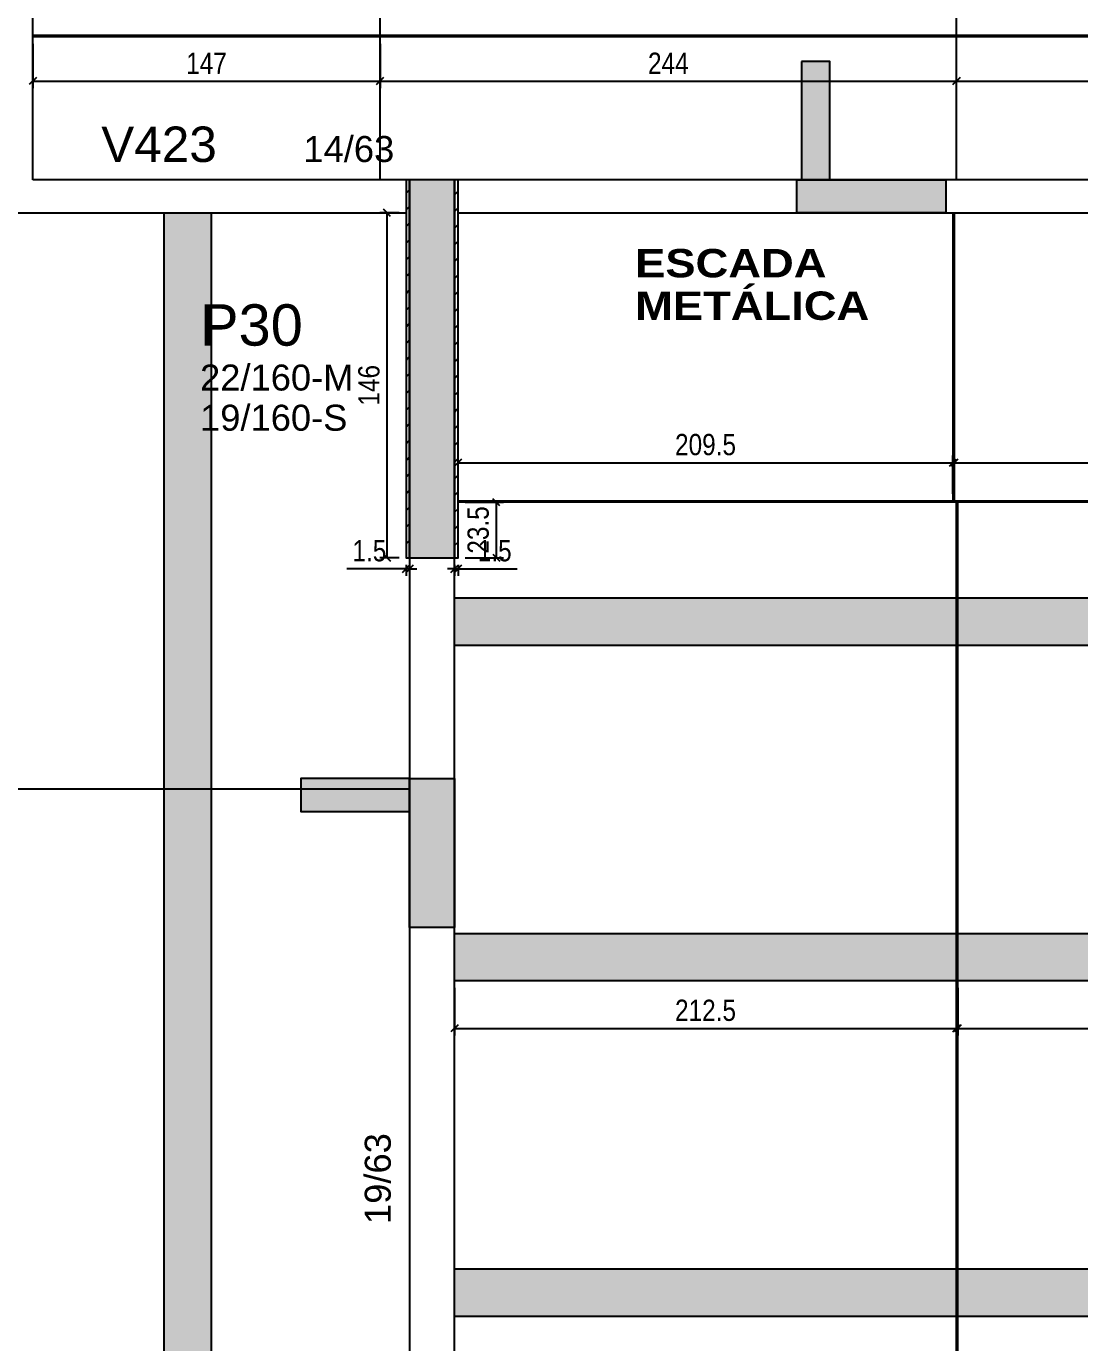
# Model space of a CAD drawing. Extents: x 3022 to 8661, y -614 to 3008.
# Drawn here: x 4312 to 4758, y 719 to 1276 of the extents above; entities that cross this region are included whole.
import ezdxf

# ---------------------------------------------------------------- set-up
doc = ezdxf.new("R2010")
doc.units = 0
doc.header["$PDMODE"] = 34
for name, color, linetype in [('COTA', 241, 'Continuous'), ('MTH-DIM-PILAR', 3, 'Continuous'), ('MTH-DIM-VIGA', 3, 'Continuous'), ('MTH-FACE-VIGA', 7, 'Continuous'), ('MTH-LINHA-SEÇÃO', 16, 'Continuous'), ('MTH-PILAR-SEGUE', 5, 'Continuous'), ('MTH-SOMBRA21', 150, 'Continuous'), ('MTH-SOMBRA25', 253, 'Continuous'), ('MTH-TIT1-PILAR', 5, 'Continuous'), ('MTH-TIT1-VIGA', 5, 'Continuous'), ('MTH-TXT-NEGRITO', 5, 'Continuous'), ('Painéis', 200, 'Continuous')]:
    doc.layers.add(name, color=color, linetype=linetype)
doc.layers.add('Hachura', color=251, linetype='Continuous', lineweight=9)
doc.styles.add('COTA TECNICA-50', font='techl___.ttf', dxfattribs={"height": 9})
doc.styles.add('TQS_ARIAL', font='arial.ttf')
doc.styles.add('TQS_ARIAL_BLACK', font='ariblk.ttf')
doc.dimstyles.new('COTA PAINEL-50', dxfattribs={"dimtxt": 9, "dimasz": 3, "dimexe": 3, "dimexo": 3, "dimgap": 3, "dimtad": 1, "dimdec": 1, "dimzin": 12, "dimdsep": 46, "dimtxsty": 'COTA TECNICA-50', "dimblk1": 'OBLIQUE', "dimblk2": 'OBLIQUE', "dimsah": 1, "dimcen": 0.9, "dimclrd": 4, "dimclre": 4, "dimclrt": 240, "dimadec": 1, "dimazin": 3, "dimtfac": 1, "dimtdec": 1, "dimtmove": 0, "dimatfit": 3, "dimfxl": 1, "dimtolj": 1, "dimtzin": 12, "dimarcsym": 0})

# ---------------------------------------------------------------- blocks, each defined once
blk = doc.blocks.new('_Oblique')
at = {"color": 0, "linetype": 'ByBlock', "lineweight": -2}
blk.add_line((-0.5, -0.5), (0.5, 0.5), dxfattribs=at)
blk = doc.blocks.new('*D154')
at = {"layer": 'COTA', "color": 4, "lineweight": -2, "transparency": 16777216}
for p, q in [((4314.58, 1268.25), (4314.58, 1249.49)), ((4461.58, 1268.25), (4461.58, 1249.49)), ((4314.58, 1252.49), (4461.58, 1252.49))]:
    blk.add_line(p, q, dxfattribs=at)
at = {"layer": 'Defpoints', "color": 0, "transparency": 16777216}
for p in [(4314.58, 1271.25), (4461.58, 1271.25), (4461.58, 1252.49)]:
    blk.add_point(p, dxfattribs=at)
at = {"layer": 'COTA', "color": 4, "lineweight": -2, "transparency": 16777216, "xscale": 3, "yscale": 3, "zscale": 3, "rotation": 180}
blk.add_blockref('_Oblique', (4314.58, 1252.49), dxfattribs=at)
at = {"layer": 'COTA', "color": 4, "lineweight": -2, "transparency": 16777216, "xscale": 3, "yscale": 3, "zscale": 3}
blk.add_blockref('_Oblique', (4461.58, 1252.49), dxfattribs=at)
at = {"layer": 'COTA', "color": 240, "transparency": 16777216, "insert": (4388.08, 1260.05), "char_height": 9, "attachment_point": 5, "style": 'COTA TECNICA-50'}
blk.add_mtext('\\A1;147', dxfattribs=at)
blk = doc.blocks.new('*D155')
at = {"layer": 'COTA', "color": 4, "lineweight": -2, "transparency": 16777216}
for p, q in [((4461.58, 1268.25), (4461.58, 1249.49)), ((4461.58, 1252.49), (4705.58, 1252.49))]:
    blk.add_line(p, q, dxfattribs=at)
at = {"layer": 'Defpoints', "color": 0, "transparency": 16777216}
for p in [(4461.58, 1271.25), (4705.58, 1252.49), (4705.58, 1252.49)]:
    blk.add_point(p, dxfattribs=at)
at = {"layer": 'COTA', "color": 4, "lineweight": -2, "transparency": 16777216, "xscale": 3, "yscale": 3, "zscale": 3, "rotation": 180}
blk.add_blockref('_Oblique', (4461.58, 1252.49), dxfattribs=at)
at = {"layer": 'COTA', "color": 4, "lineweight": -2, "transparency": 16777216, "xscale": 3, "yscale": 3, "zscale": 3}
blk.add_blockref('_Oblique', (4705.58, 1252.49), dxfattribs=at)
at = {"layer": 'COTA', "color": 240, "transparency": 16777216, "insert": (4583.58, 1260.05), "char_height": 9, "attachment_point": 5, "style": 'COTA TECNICA-50'}
blk.add_mtext('\\A1;244', dxfattribs=at)
blk = doc.blocks.new('*D156')
at = {"layer": 'COTA', "color": 4, "lineweight": -2, "transparency": 16777216}
blk.add_line((4705.58, 1252.49), (4949.58, 1252.49), dxfattribs=at)
at = {"layer": 'Defpoints', "color": 0, "transparency": 16777216}
for p in [(4705.58, 1252.49), (4949.58, 1252.49), (4949.58, 1252.49)]:
    blk.add_point(p, dxfattribs=at)
at = {"layer": 'COTA', "color": 4, "lineweight": -2, "transparency": 16777216, "xscale": 3, "yscale": 3, "zscale": 3, "rotation": 180}
blk.add_blockref('_Oblique', (4705.58, 1252.49), dxfattribs=at)
at = {"layer": 'COTA', "color": 4, "lineweight": -2, "transparency": 16777216, "xscale": 3, "yscale": 3, "zscale": 3}
blk.add_blockref('_Oblique', (4949.58, 1252.49), dxfattribs=at)
at = {"layer": 'COTA', "color": 240, "transparency": 16777216, "insert": (4827.58, 1260.05), "char_height": 9, "attachment_point": 5, "style": 'COTA TECNICA-50'}
blk.add_mtext('\\A1;244', dxfattribs=at)
blk = doc.blocks.new('*D245')
at = {"layer": 'COTA', "color": 4, "lineweight": -2, "transparency": 16777216}
for p, q in [((4493.08, 1047.75), (4493.08, 1043.07)), ((4494.58, 1047.75), (4494.58, 1043.07)), ((4493.08, 1046.07), (4490.08, 1046.07)), ((4493.08, 1046.07), (4494.58, 1046.07)), ((4494.58, 1046.07), (4519.63, 1046.07))]:
    blk.add_line(p, q, dxfattribs=at)
at = {"layer": 'Defpoints', "color": 0, "transparency": 16777216}
for p in [(4493.08, 1050.75), (4494.58, 1050.75), (4494.58, 1046.07)]:
    blk.add_point(p, dxfattribs=at)
at = {"layer": 'COTA', "color": 4, "lineweight": -2, "transparency": 16777216, "xscale": 3, "yscale": 3, "zscale": 3}
blk.add_blockref('_Oblique', (4493.08, 1046.07), dxfattribs=at)
at = {"layer": 'COTA', "color": 4, "lineweight": -2, "transparency": 16777216, "xscale": 3, "yscale": 3, "zscale": 3, "rotation": 180}
blk.add_blockref('_Oblique', (4494.58, 1046.07), dxfattribs=at)
at = {"layer": 'COTA', "color": 240, "transparency": 16777216, "insert": (4510.1, 1053.66), "char_height": 9, "attachment_point": 5, "style": 'COTA TECNICA-50'}
blk.add_mtext('\\A1;1.5', dxfattribs=at)
blk = doc.blocks.new('*D219')
at = {"layer": 'COTA', "color": 4, "lineweight": -2, "transparency": 16777216}
for p, q in [((4493.08, 868.75), (4493.08, 848.56)), ((4705.58, 868.75), (4705.58, 848.56)), ((4493.08, 851.56), (4705.58, 851.56))]:
    blk.add_line(p, q, dxfattribs=at)
at = {"layer": 'Defpoints', "color": 0, "transparency": 16777216}
for p in [(4493.08, 871.75), (4705.58, 871.75), (4705.58, 851.56)]:
    blk.add_point(p, dxfattribs=at)
at = {"layer": 'COTA', "color": 4, "lineweight": -2, "transparency": 16777216, "xscale": 3, "yscale": 3, "zscale": 3, "rotation": 180}
blk.add_blockref('_Oblique', (4493.08, 851.56), dxfattribs=at)
at = {"layer": 'COTA', "color": 4, "lineweight": -2, "transparency": 16777216, "xscale": 3, "yscale": 3, "zscale": 3}
blk.add_blockref('_Oblique', (4705.58, 851.56), dxfattribs=at)
at = {"layer": 'COTA', "color": 240, "transparency": 16777216, "insert": (4599.33, 859.15), "char_height": 9, "attachment_point": 5, "style": 'COTA TECNICA-50'}
blk.add_mtext('\\A1;212.5', dxfattribs=at)
blk = doc.blocks.new('*D217')
at = {"layer": 'COTA', "color": 4, "lineweight": -2, "transparency": 16777216}
for p, q in [((4706.08, 868.75), (4706.08, 848.56)), ((4950.08, 868.75), (4950.08, 848.56)), ((4706.08, 851.56), (4950.08, 851.56))]:
    blk.add_line(p, q, dxfattribs=at)
at = {"layer": 'Defpoints', "color": 0, "transparency": 16777216}
for p in [(4706.08, 871.75), (4950.08, 871.75), (4950.08, 851.56)]:
    blk.add_point(p, dxfattribs=at)
at = {"layer": 'COTA', "color": 4, "lineweight": -2, "transparency": 16777216, "xscale": 3, "yscale": 3, "zscale": 3, "rotation": 180}
blk.add_blockref('_Oblique', (4706.08, 851.56), dxfattribs=at)
at = {"layer": 'COTA', "color": 4, "lineweight": -2, "transparency": 16777216, "xscale": 3, "yscale": 3, "zscale": 3}
blk.add_blockref('_Oblique', (4950.08, 851.56), dxfattribs=at)
at = {"layer": 'COTA', "color": 240, "transparency": 16777216, "insert": (4828.08, 859.12), "char_height": 9, "attachment_point": 5, "style": 'COTA TECNICA-50'}
blk.add_mtext('\\A1;244', dxfattribs=at)
blk = doc.blocks.new('*D228')
at = {"layer": 'COTA', "color": 4, "lineweight": -2, "transparency": 16777216}
for p, q in [((4494.58, 1077.75), (4494.58, 1093.97)), ((4704.08, 1077.75), (4704.08, 1093.97)), ((4494.58, 1090.97), (4704.08, 1090.97))]:
    blk.add_line(p, q, dxfattribs=at)
at = {"layer": 'Defpoints', "color": 0, "transparency": 16777216}
for p in [(4704.08, 1090.97), (4494.58, 1074.75), (4704.08, 1074.75)]:
    blk.add_point(p, dxfattribs=at)
at = {"layer": 'COTA', "color": 4, "lineweight": -2, "transparency": 16777216, "xscale": 3, "yscale": 3, "zscale": 3, "rotation": 180}
blk.add_blockref('_Oblique', (4494.58, 1090.97), dxfattribs=at)
at = {"layer": 'COTA', "color": 4, "lineweight": -2, "transparency": 16777216, "xscale": 3, "yscale": 3, "zscale": 3}
blk.add_blockref('_Oblique', (4704.08, 1090.97), dxfattribs=at)
at = {"layer": 'COTA', "color": 240, "transparency": 16777216, "insert": (4599.33, 1098.59), "char_height": 9, "attachment_point": 5, "style": 'COTA TECNICA-50'}
blk.add_mtext('\\A1;209.5', dxfattribs=at)
blk = doc.blocks.new('*D226')
at = {"layer": 'COTA', "color": 4, "lineweight": -2, "transparency": 16777216}
for p, q in [((4704.58, 1077.75), (4704.58, 1093.97)), ((4948.58, 1077.75), (4948.58, 1093.97)), ((4704.58, 1090.97), (4948.58, 1090.97))]:
    blk.add_line(p, q, dxfattribs=at)
at = {"layer": 'Defpoints', "color": 0, "transparency": 16777216}
for p in [(4948.58, 1090.97), (4704.58, 1074.75), (4948.58, 1074.75)]:
    blk.add_point(p, dxfattribs=at)
at = {"layer": 'COTA', "color": 4, "lineweight": -2, "transparency": 16777216, "xscale": 3, "yscale": 3, "zscale": 3, "rotation": 180}
blk.add_blockref('_Oblique', (4704.58, 1090.97), dxfattribs=at)
at = {"layer": 'COTA', "color": 4, "lineweight": -2, "transparency": 16777216, "xscale": 3, "yscale": 3, "zscale": 3}
blk.add_blockref('_Oblique', (4948.58, 1090.97), dxfattribs=at)
at = {"layer": 'COTA', "color": 240, "transparency": 16777216, "insert": (4826.58, 1098.53), "char_height": 9, "attachment_point": 5, "style": 'COTA TECNICA-50'}
blk.add_mtext('\\A1;244', dxfattribs=at)
blk = doc.blocks.new('*D220')
at = {"layer": 'COTA', "color": 4, "lineweight": -2, "transparency": 16777216}
for p, q in [((4497.58, 1074.25), (4513.82, 1074.25)), ((4510.82, 1050.75), (4510.82, 1074.25)), ((4497.58, 1050.75), (4513.82, 1050.75))]:
    blk.add_line(p, q, dxfattribs=at)
at = {"layer": 'Defpoints', "color": 0, "transparency": 16777216}
for p in [(4494.58, 1074.25), (4510.82, 1074.25), (4494.58, 1050.75)]:
    blk.add_point(p, dxfattribs=at)
at = {"layer": 'COTA', "color": 4, "lineweight": -2, "transparency": 16777216, "xscale": 3, "yscale": 3, "zscale": 3}
for p, rotation in [((4510.82, 1074.25), 90), ((4510.82, 1050.75), 270)]:
    blk.add_blockref('_Oblique', p, dxfattribs=dict(at, rotation=rotation))
at = {"layer": 'COTA', "color": 240, "transparency": 16777216, "insert": (4503.13, 1062.5), "char_height": 9, "attachment_point": 5, "rotation": 90, "style": 'COTA TECNICA-50'}
blk.add_mtext('\\A1;23.5', dxfattribs=at)
blk = doc.blocks.new('*D253')
at = {"layer": 'COTA', "color": 4, "lineweight": -2, "transparency": 16777216}
for p, q in [((4469.58, 1196.75), (4461.47, 1196.75)), ((4464.47, 1196.75), (4464.47, 1050.75)), ((4469.58, 1050.75), (4461.47, 1050.75))]:
    blk.add_line(p, q, dxfattribs=at)
at = {"layer": 'Defpoints', "color": 0, "transparency": 16777216}
for p in [(4472.58, 1196.75), (4464.47, 1050.75), (4472.58, 1050.75)]:
    blk.add_point(p, dxfattribs=at)
at = {"layer": 'COTA', "color": 4, "lineweight": -2, "transparency": 16777216, "xscale": 3, "yscale": 3, "zscale": 3}
for p, rotation in [((4464.47, 1196.75), 90), ((4464.47, 1050.75), 270)]:
    blk.add_blockref('_Oblique', p, dxfattribs=dict(at, rotation=rotation))
at = {"layer": 'COTA', "color": 240, "transparency": 16777216, "insert": (4456.88, 1123.75), "char_height": 9, "attachment_point": 5, "rotation": 90, "style": 'COTA TECNICA-50'}
blk.add_mtext('\\A1;146', dxfattribs=at)
blk = doc.blocks.new('*D254')
at = {"layer": 'COTA', "color": 4, "lineweight": -2, "transparency": 16777216}
for p, q in [((4472.58, 1047.75), (4472.58, 1043.07)), ((4474.08, 1047.75), (4474.08, 1043.07)), ((4472.58, 1046.07), (4447.52, 1046.07)), ((4474.08, 1046.07), (4472.58, 1046.07)), ((4474.08, 1046.07), (4477.08, 1046.07))]:
    blk.add_line(p, q, dxfattribs=at)
at = {"layer": 'Defpoints', "color": 0, "transparency": 16777216}
for p in [(4472.58, 1050.75), (4474.08, 1050.75), (4472.58, 1046.07)]:
    blk.add_point(p, dxfattribs=at)
at = {"layer": 'COTA', "color": 4, "lineweight": -2, "transparency": 16777216, "xscale": 3, "yscale": 3, "zscale": 3}
blk.add_blockref('_Oblique', (4472.58, 1046.07), dxfattribs=at)
at = {"layer": 'COTA', "color": 4, "lineweight": -2, "transparency": 16777216, "xscale": 3, "yscale": 3, "zscale": 3, "rotation": 180}
blk.add_blockref('_Oblique', (4474.08, 1046.07), dxfattribs=at)
at = {"layer": 'COTA', "color": 240, "transparency": 16777216, "insert": (4457.05, 1053.66), "char_height": 9, "attachment_point": 5, "style": 'COTA TECNICA-50'}
blk.add_mtext('\\A1;1.5', dxfattribs=at)

msp = doc.modelspace()

# ---------------------------------------------------------------- hatches: boundary and pattern name
at = {"layer": 'Hachura'}
h = msp.add_hatch(color=256, dxfattribs=at)
h.dxf.hatch_style = 1
h.paths.add_polyline_path([(4187.08, 952.75), (4167.08, 952.75), (4167.08, 1196.75), (4187.08, 1196.75)])
h.paths.add_polyline_path([(4187.08, 708.75), (4167.08, 708.75), (4167.08, 952.75), (4187.08, 952.75)])
h.paths.add_polyline_path([(4187.08, 464.75), (4167.08, 464.75), (4167.08, 708.75), (4187.08, 708.75)])
h.paths.add_polyline_path([(4390.08, 464.75), (4370.08, 464.75), (4370.08, 708.75), (4390.08, 708.75)])
h.paths.add_polyline_path([(4390.08, 708.75), (4370.08, 708.75), (4370.08, 952.75), (4390.08, 952.75)])
h.paths.add_polyline_path([(4390.08, 952.75), (4370.08, 952.75), (4370.08, 1196.75), (4390.08, 1196.75)])
h = msp.add_hatch(color=256, dxfattribs=at)
h.dxf.hatch_style = 1
h.paths.add_polyline_path([(4706.08, 729.75), (4493.08, 729.75), (4493.08, 749.75), (4706.08, 749.75)])
h.paths.add_polyline_path([(4950.08, 729.75), (4706.08, 729.75), (4706.08, 749.75), (4950.08, 749.75)])
h.paths.add_polyline_path([(5194.08, 729.75), (4950.08, 729.75), (4950.08, 749.75), (5194.08, 749.75)])
h.paths.add_polyline_path([(5194.08, 871.75), (4950.08, 871.75), (4950.08, 891.75), (5194.08, 891.75)])
h.paths.add_polyline_path([(4950.08, 871.75), (4706.08, 871.75), (4706.08, 891.75), (4950.08, 891.75)])
h.paths.add_polyline_path([(4706.08, 871.75), (4493.08, 871.75), (4493.08, 891.75), (4706.08, 891.75)])
h.paths.add_polyline_path([(4706.08, 1013.75), (4493.08, 1013.75), (4493.08, 1033.75), (4706.08, 1033.75)])
h.paths.add_polyline_path([(4950.08, 1013.75), (4706.08, 1013.75), (4706.08, 1033.75), (4950.08, 1033.75)])
h.paths.add_polyline_path([(5194.08, 1013.75), (4950.08, 1013.75), (4950.08, 1033.75), (5194.08, 1033.75)])

# ---------------------------------------------------------------- linework, layer by layer
at = {"layer": 'MTH-FACE-VIGA', "linetype": 'Continuous'}
for p, q in [((4314.58, 1210.75), (4314.58, 1336.75)), ((4474.08, 1210.75), (4314.58, 1210.75)), ((5194.08, 1210.75), (4493.08, 1210.75)), ((4472.58, 1205.07), (4474.04, 1206.53)), ((4474.04, 1206.53), (4474.08, 1206.57)), ((4493.08, 1204.36), (4494.53, 1205.81)), ((4494.53, 1205.81), (4494.58, 1205.86)), ((4472.58, 1198), (4473.97, 1199.39)), ((4473.97, 1199.39), (4474.08, 1199.5)), ((4493.08, 1197.29), (4494.46, 1198.67)), ((4494.46, 1198.67), (4494.58, 1198.79)), ((4300.58, 1196.75), (4314.58, 1196.75)), ((4314.58, 1196.75), (4472.58, 1196.75)), ((4473.9, 1192.26), (4474.08, 1192.43)), ((4494.58, 1196.75), (5192.58, 1196.75)), ((4472.58, 1190.93), (4473.9, 1192.26)), ((4493.08, 1190.22), (4494.4, 1191.54)), ((4494.4, 1191.54), (4494.58, 1191.72)), ((4472.58, 1183.86), (4473.84, 1185.12)), ((4473.84, 1185.12), (4474.08, 1185.36)), ((4493.08, 1183.14), (4494.33, 1184.4)), ((4494.33, 1184.4), (4494.58, 1184.64)), ((4472.58, 1176.79), (4473.77, 1177.98)), ((4473.77, 1177.98), (4474.08, 1178.29)), ((4493.08, 1176.07), (4494.26, 1177.26)), ((4494.26, 1177.26), (4494.58, 1177.57)), ((4472.58, 1169.72), (4473.7, 1170.84)), ((4473.7, 1170.84), (4474.08, 1171.22)), ((4493.08, 1169), (4494.2, 1170.12)), ((4494.2, 1170.12), (4494.58, 1170.5)), ((4472.58, 1162.64), (4473.63, 1163.7)), ((4473.63, 1163.7), (4474.08, 1164.14)), ((4493.08, 1161.93), (4494.13, 1162.98)), ((4494.13, 1162.98), (4494.58, 1163.43)), ((4472.58, 1155.57), (4473.57, 1156.57)), ((4473.57, 1156.57), (4474.08, 1157.07)), ((4493.08, 1154.86), (4494.06, 1155.85)), ((4494.06, 1155.85), (4494.58, 1156.36)), ((4472.58, 1148.5), (4473.5, 1149.43)), ((4473.5, 1149.43), (4474.08, 1150)), ((4493.08, 1147.79), (4493.99, 1148.71)), ((4493.99, 1148.71), (4494.58, 1149.29)), ((4472.58, 1141.43), (4473.43, 1142.29)), ((4473.43, 1142.29), (4474.08, 1142.93)), ((4493.93, 1141.57), (4494.58, 1142.22)), ((4493.08, 1140.72), (4493.93, 1141.57)), ((4472.58, 1134.36), (4473.37, 1135.15)), ((4473.37, 1135.15), (4474.08, 1135.86)), ((4493.08, 1133.65), (4493.86, 1134.43)), ((4493.86, 1134.43), (4494.58, 1135.15)), ((4472.58, 1127.29), (4473.3, 1128.01)), ((4473.3, 1128.01), (4474.08, 1128.79)), ((4493.08, 1126.58), (4493.79, 1127.29)), ((4493.79, 1127.29), (4494.58, 1128.08)), ((4472.58, 1120.22), (4473.23, 1120.88)), ((4473.23, 1120.88), (4474.08, 1121.72)), ((4493.08, 1119.51), (4493.73, 1120.16)), ((4493.73, 1120.16), (4494.58, 1121.01)), ((4473.17, 1113.74), (4474.08, 1114.65)), ((4472.58, 1113.15), (4473.17, 1113.74)), ((4493.08, 1112.43), (4493.66, 1113.02)), ((4493.66, 1113.02), (4494.58, 1113.93)), ((4472.58, 1106.08), (4473.1, 1106.6)), ((4473.1, 1106.6), (4474.08, 1107.58)), ((4493.08, 1105.36), (4493.59, 1105.88)), ((4493.59, 1105.88), (4494.58, 1106.86)), ((4472.58, 1099.01), (4473.03, 1099.46)), ((4473.03, 1099.46), (4474.08, 1100.51)), ((4493.08, 1098.29), (4493.53, 1098.74)), ((4493.53, 1098.74), (4494.58, 1099.79)), ((4472.58, 1091.93), (4472.97, 1092.32)), ((4472.97, 1092.32), (4474.08, 1093.43)), ((4493.46, 1091.6), (4494.58, 1092.72)), ((4493.08, 1091.22), (4493.46, 1091.6)), ((4472.58, 1084.86), (4472.9, 1085.19)), ((4472.9, 1085.19), (4474.08, 1086.36)), ((4493.08, 1084.15), (4493.39, 1084.47)), ((4493.39, 1084.47), (4494.58, 1085.65)), ((4472.58, 1077.79), (4472.83, 1078.05)), ((4472.83, 1078.05), (4474.08, 1079.29)), ((4493.08, 1077.08), (4493.33, 1077.33)), ((4493.33, 1077.33), (4494.58, 1078.58)), ((4472.58, 1070.72), (4472.76, 1070.91)), ((4472.76, 1070.91), (4474.08, 1072.22)), ((4493.08, 1070.01), (4493.26, 1070.19)), ((4493.26, 1070.19), (4494.58, 1071.51)), ((4472.7, 1063.77), (4474.08, 1065.15)), ((4493.19, 1063.05), (4494.58, 1064.44)), ((4472.58, 1063.65), (4472.7, 1063.77)), ((4493.08, 1062.94), (4493.19, 1063.05)), ((4472.58, 1056.58), (4472.63, 1056.63)), ((4472.63, 1056.63), (4474.08, 1058.08)), ((4493.08, 1055.87), (4493.12, 1055.91)), ((4493.12, 1055.91), (4494.58, 1057.37)), ((4473.82, 1050.75), (4474.08, 1051.01)), ((4474.08, 1050.75), (4474.08, 607.75)), ((4493.08, 607.75), (4493.08, 1050.75))]:
    msp.add_line(p, q, dxfattribs=at)
for points in [[(4474.08, 1210.75), (4472.58, 1210.75), (4472.58, 1050.75), (4474.08, 1050.75), (4474.08, 1210.75)], [(4494.58, 1210.75), (4493.08, 1210.75), (4493.08, 1050.75), (4494.58, 1050.75), (4494.58, 1210.75)]]:
    msp.add_lwpolyline(points, dxfattribs=at)
at = {"layer": 'MTH-LINHA-SEÇÃO', "linetype": 'Continuous'}
for points in [[(4639.98, 1260.75), (4639.98, 1210.75), (4651.98, 1210.75), (4651.98, 1260.75), (4639.98, 1260.75)], [(4700.98, 1196.75), (4637.98, 1196.75), (4637.98, 1210.75), (4700.98, 1210.75), (4700.98, 1196.75)], [(4474.08, 957.29), (4428.08, 957.29), (4428.08, 943.29), (4474.08, 943.29), (4474.08, 957.29)], [(4474.08, 894.29), (4474.08, 957.29), (4493.08, 957.29), (4493.08, 894.29), (4474.08, 894.29)]]:
    msp.add_lwpolyline(points, dxfattribs=at)
at = {"layer": 'MTH-PILAR-SEGUE', "linetype": 'Continuous'}
msp.add_lwpolyline([(4474.08, 1050.75), (4493.08, 1050.75), (4493.08, 1210.75), (4474.08, 1210.75), (4474.08, 1050.75)], dxfattribs=at)
at = {"layer": 'MTH-SOMBRA21', "linetype": 'Continuous'}
for points in [[(4639.98, 1260.75), (4639.98, 1210.75), (4651.98, 1210.75)], [(4639.98, 1260.75), (4651.98, 1210.75), (4651.98, 1260.75)], [(4639.98, 1260.75), (4651.98, 1260.75), (4639.98, 1260.75)], [(4700.98, 1196.75), (4637.98, 1196.75), (4637.98, 1210.75)], [(4700.98, 1196.75), (4637.98, 1210.75), (4700.98, 1210.75)], [(4700.98, 1196.75), (4700.98, 1210.75), (4700.98, 1196.75)], [(4474.08, 957.29), (4428.08, 957.29), (4428.08, 943.29)], [(4474.08, 957.29), (4428.08, 943.29), (4474.08, 943.29)], [(4474.08, 957.29), (4474.08, 943.29), (4474.08, 957.29)], [(4474.08, 894.29), (4474.08, 957.29), (4493.08, 957.29)], [(4474.08, 894.29), (4493.08, 957.29), (4493.08, 894.29)], [(4474.08, 894.29), (4493.08, 894.29), (4474.08, 894.29)]]:
    msp.add_solid(points, dxfattribs=at)
at = {"layer": 'MTH-SOMBRA25', "linetype": 'Continuous'}
for points in [[(4474.08, 1050.75), (4493.08, 1050.75), (4493.08, 1210.75)], [(4474.08, 1050.75), (4493.08, 1210.75), (4474.08, 1210.75)], [(4474.08, 1050.75), (4474.08, 1210.75), (4474.08, 1050.75)]]:
    msp.add_solid(points, dxfattribs=at)
at = {"layer": 'Painéis'}
for p, q in [((4461.58, 1210.75), (4461.58, 1336.75)), ((4705.58, 1210.75), (4705.58, 1336.75)), ((5682.08, 1271.75), (4314.58, 1271.75)), ((5682.08, 1271.25), (4314.58, 1271.25)), ((4370.08, 1196.75), (4370.08, 374.75)), ((4390.08, 1196.75), (4390.08, 464.75)), ((4704.08, 1196.75), (4704.08, 1074.75)), ((4704.58, 1196.75), (4704.58, 1074.75)), ((5192.58, 1074.75), (4494.58, 1074.75)), ((5192.58, 1074.25), (4494.58, 1074.25)), ((4705.58, 607.75), (4705.58, 1074.25)), ((4706.08, 607.75), (4706.08, 1074.25)), ((4493.08, 1033.75), (5194.08, 1033.75)), ((4493.08, 1013.75), (5194.08, 1013.75)), ((4474.08, 952.75), (3986.08, 952.75)), ((4493.08, 891.75), (5194.08, 891.75)), ((4493.08, 871.75), (5194.08, 871.75)), ((4493.08, 749.75), (5194.08, 749.75)), ((4493.08, 729.75), (5194.08, 729.75))]:
    msp.add_line(p, q, dxfattribs=at)

# ---------------------------------------------------------------- texts
at = {"layer": 'MTH-DIM-PILAR', "linetype": 'Continuous', "style": 'TQS_ARIAL'}
for s, p in [('22/160-M', (4385.37, 1121.52)), ('19/160-S', (4385.37, 1104.52))]:
    msp.add_text(s, height=11, dxfattribs=at).set_placement(p)
at = {"layer": 'MTH-DIM-VIGA', "linetype": 'Continuous', "style": 'TQS_ARIAL'}
msp.add_text('14/63', height=11, dxfattribs=at).set_placement((4429.11, 1218.25))
msp.add_text('19/63', height=11, rotation=90, dxfattribs=at).set_placement((4466.08, 768.75))
at = {"layer": 'MTH-TIT1-PILAR', "linetype": 'Continuous', "style": 'TQS_ARIAL'}
msp.add_text('P30', height=17.5, dxfattribs=at).set_placement((4385.37, 1140.52))
at = {"layer": 'MTH-TIT1-VIGA', "linetype": 'Continuous', "style": 'TQS_ARIAL'}
msp.add_text('V423', height=15, dxfattribs=at).set_placement((4343.53, 1218.25))
at = {"layer": 'MTH-TXT-NEGRITO', "color": 3, "linetype": 'Continuous', "style": 'TQS_ARIAL_BLACK'}
for s, p in [('ESCADA', (4569.52, 1169.43)), ('METÁLICA', (4569.52, 1151.43))]:
    msp.add_text(s, height=12, dxfattribs=at).set_placement(p)

# ---------------------------------------------------------------- dimensions: what is measured, and where the dimension line sits
at = {"layer": 'COTA'}
for base, p1, p2, picture, middle in [((4461.58, 1252.49), (4314.58, 1271.25), (4461.58, 1271.25), '*D154', (4388.08, 1260.05)), ((4704.08, 1090.97), (4494.58, 1074.75), (4704.08, 1074.75), '*D228', (4599.33, 1098.59)), ((4948.58, 1090.97), (4704.58, 1074.75), (4948.58, 1074.75), '*D226', (4826.58, 1098.53)), ((4472.58, 1046.07), (4474.08, 1050.75), (4472.58, 1050.75), '*D254', (4457.05, 1053.66)), ((4494.58, 1046.07), (4493.08, 1050.75), (4494.58, 1050.75), '*D245', (4510.1, 1053.66)), ((4705.58, 851.56), (4493.08, 871.75), (4705.58, 871.75), '*D219', (4599.33, 859.15)), ((4950.08, 851.56), (4706.08, 871.75), (4950.08, 871.75), '*D217', (4828.08, 859.12))]:
    dim = msp.add_linear_dim(base=base, p1=p1, p2=p2, dimstyle='COTA PAINEL-50', dxfattribs=at)
    dim.commit()
    dim.dimension.update_dxf_attribs({"geometry": picture, "text_midpoint": middle})
for base, p1, p2, picture, middle in [((4705.58, 1252.49), (4461.58, 1271.25), (4705.58, 1252.49), '*D155', (4583.58, 1260.05)), ((4949.58, 1252.49), (4705.58, 1252.49), (4949.58, 1252.49), '*D156', (4827.58, 1260.05))]:
    dim = msp.add_linear_dim(base=base, p1=p1, p2=p2, dimstyle='COTA PAINEL-50', override={"dimtmove": 1}, dxfattribs=at)
    dim.commit()
    dim.dimension.update_dxf_attribs({"geometry": picture, "text_midpoint": middle})
dim = msp.add_linear_dim(base=(4464.47, 1050.75), p1=(4472.58, 1196.75), p2=(4472.58, 1050.75), angle=270, dimstyle='COTA PAINEL-50', dxfattribs=at)
dim.commit()
dim.dimension.update_dxf_attribs({"geometry": '*D253', "text_midpoint": (4456.88, 1123.75)})
dim = msp.add_linear_dim(base=(4510.82, 1074.25), p1=(4494.58, 1050.75), p2=(4494.58, 1074.25), angle=270, dimstyle='COTA PAINEL-50', dxfattribs=at)
dim.commit()
dim.dimension.update_dxf_attribs({"geometry": '*D220', "text_midpoint": (4510.82, 1062.5), "dimtype": 160})

doc.saveas('drawing.dxf')
